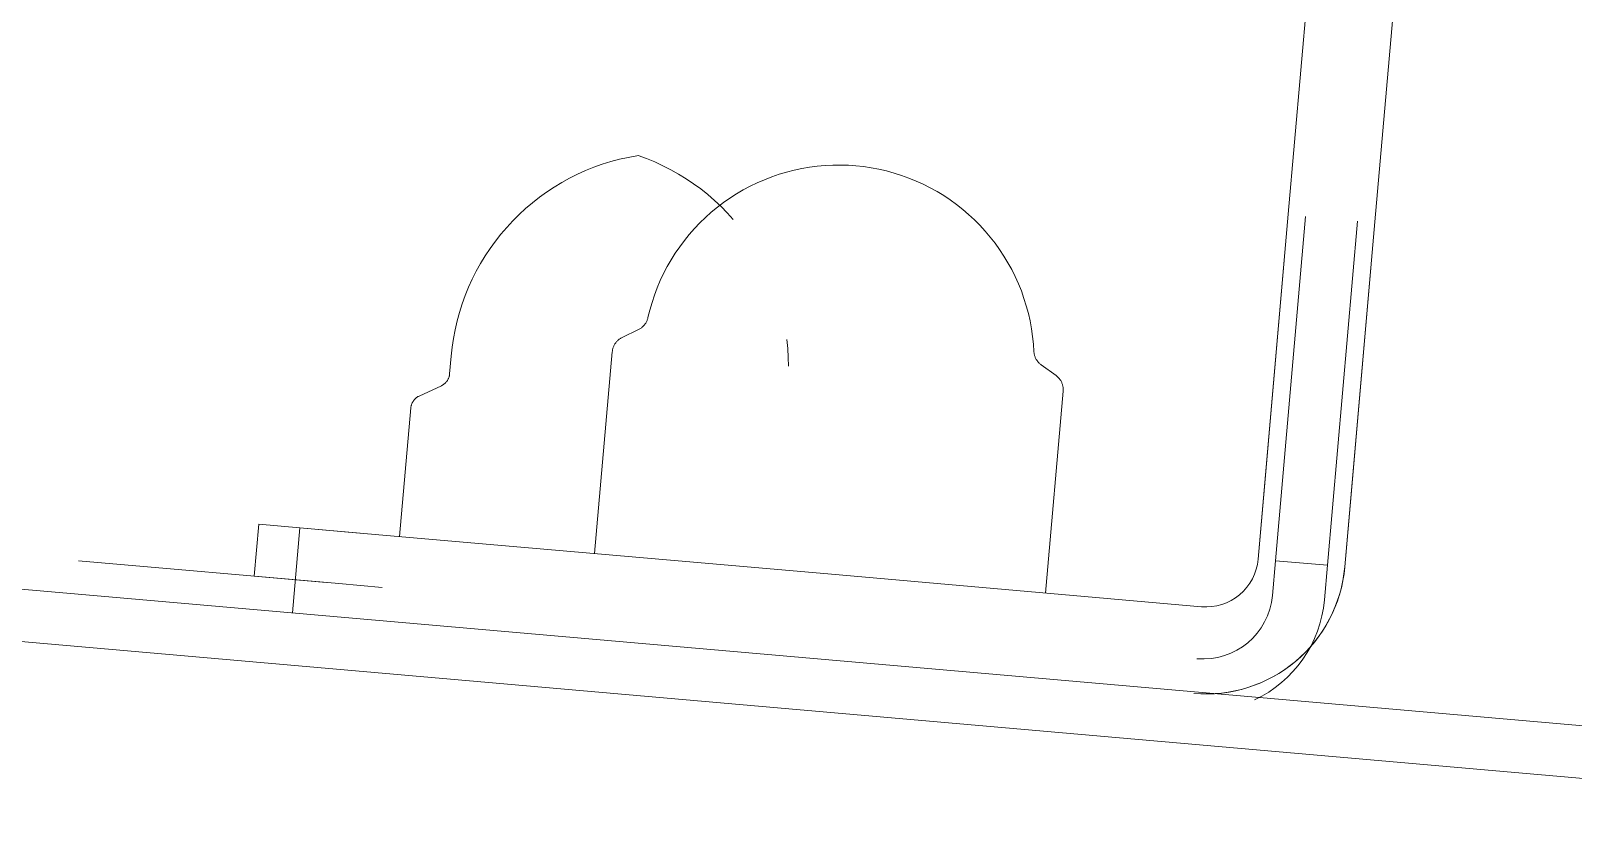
# Model space of a CAD drawing. Header units: metres. Extents: x 4238 to 4687, y -1 to 29.
# Drawn here: x 4650.6846 to 4650.7732, y 16.9318 to 16.977 of the extents above; entities that cross this region are included whole.
import ezdxf

# ---------------------------------------------------------------- set-up
doc = ezdxf.new("R2010")
doc.units = ezdxf.units.M
doc.layers.add('Q-SPCQ', color=91, linetype='Continuous', lineweight=5)

# ---------------------------------------------------------------- blocks, each defined once
blk = doc.blocks.new('Static Line_Sayfa_Metal Deck_Pan Mount - Up to 15 _ pitch - Max 2 Users-1845519-SECTION - GRID A9-A10')
at = {"layer": 'Q-SPCQ'}
for p, q in [((4567.680667841567, 16.96642438832495), (4567.684706167688, 17.01258266711245)), ((4567.689687141178, 17.01214688839871), (4567.685648815057, 16.96598860961121)), ((4567.680667841567, 16.96642438832496), (4567.678933939083, 16.94660579224604)), ((4567.680667841567, 16.96642438832493), (4567.679296977969, 16.95075534571197)), ((4567.679930133781, 16.94651863650357), (4567.68165965876, 16.96628719746796)), ((4567.684648242855, 16.9660257302397), (4567.682918717876, 16.94625716927517)), ((4567.683914912573, 16.9461700135323), (4567.685648815057, 16.96598860961121)), ((4567.684277951459, 16.95031956699829), (4567.685648815056, 16.96598860961127)), ((4567.64334385632, 16.95980326764915), (4567.642389505989, 16.95933779989227)), ((4567.64334385632, 16.95980326764915), (4567.64238950599, 16.95933779989227)), ((4567.632573913193, 16.95827345850124), (4567.632484391154, 16.95725021691218)), ((4567.632573913193, 16.95827345850122), (4567.632484391154, 16.95725021691218)), ((4567.632573913194, 16.95827345850121), (4567.632484391155, 16.95725021691215)), ((4567.632573913194, 16.95827345850122), (4567.632484391156, 16.95725021691217)), ((4567.632573913193, 16.95827345850127), (4567.632484391153, 16.9572502169122)), ((4567.641831682438, 16.95852616158873), (4567.640817073327, 16.94692912637623)), ((4567.641831682438, 16.95852616158873), (4567.640817073327, 16.94692912637623)), ((4567.667324335143, 16.95715628501439), (4567.666465311166, 16.95778040246581)), ((4567.667324335143, 16.95715628501439), (4567.666465311166, 16.95778040246581)), ((4567.632010718322, 16.95657374200074), (4567.630730813157, 16.95597691242067)), ((4567.632010718322, 16.95657374200074), (4567.630730813157, 16.95597691242067)), ((4567.632010718324, 16.95657374200073), (4567.630730813158, 16.95597691242066)), ((4567.632010718324, 16.95657374200075), (4567.630730813159, 16.95597691242067)), ((4567.632010718321, 16.95657374200079), (4567.630730813155, 16.95597691242069)), ((4567.666718135478, 16.94466307706476), (4567.667732744589, 16.95626011227728)), ((4567.666718135477, 16.94466307706476), (4567.667732744589, 16.95626011227727)), ((4567.63025640283, 16.95529938425948), (4567.629609882974, 16.94790962848227)), ((4567.678933939082, 16.94660579224604), (4567.679296977968, 16.95075534571195)), ((4567.684277951459, 16.95031956699821), (4567.683914912573, 16.94617001353228)), ((4567.621515801053, 16.94861776889207), (4567.621254333825, 16.94562918479778)), ((4567.621515801053, 16.94861776889207), (4567.621254333825, 16.94562918479778)), ((4567.621515801055, 16.94861776889206), (4567.621254333825, 16.94562918479777)), ((4567.621515801055, 16.94861776889206), (4567.621254333826, 16.94562918479779)), ((4567.621515801052, 16.94861776889209), (4567.621254333823, 16.94562918479782)), ((4567.621515801052, 16.94861776889207), (4567.627314902154, 16.94811041328713)), ((4567.621515801052, 16.94861776889207), (4567.627314902154, 16.94811041328713)), ((4567.621515801053, 16.94861776889207), (4567.627314902154, 16.9481104132871)), ((4567.621515801053, 16.94861776889207), (4567.627314902154, 16.9481104132871)), ((4567.621515801053, 16.948617768892), (4567.627314902154, 16.9481104132871)), ((4567.621515801053, 16.948617768892), (4567.627314902155, 16.94811041328708)), ((4567.621515801055, 16.94861776889215), (4567.627314902155, 16.94811041328716)), ((4567.621515801055, 16.94861776889201), (4567.627314902154, 16.94811041328716)), ((4567.621515801053, 16.9486177688921), (4567.627314902153, 16.94811041328718)), ((4567.621515801053, 16.9486177688921), (4567.627314902154, 16.9481104132872)), ((4567.623881763459, 16.94841077400293), (4567.623453628725, 16.94351717160054)), ((4567.628862736948, 16.9479749952893), (4567.623881763458, 16.94841077400292)), ((4567.62886273695, 16.94797499528923), (4567.623881763458, 16.94841077400297)), ((4567.628862736949, 16.94797499528915), (4567.653767604401, 16.94579610172046)), ((4567.725434268202, 16.93459502174706), (4567.581244671132, 16.94720997688908)), ((4567.626110782978, 16.94520430055173), (4567.611167862507, 16.94651163669297)), ((4567.626110782979, 16.94520430055179), (4567.611167862508, 16.94651163669292)), ((4567.626110782979, 16.94520430055184), (4567.611167862508, 16.94651163669296)), ((4567.626110782979, 16.94520430055172), (4567.611167862508, 16.9465116366929)), ((4567.62611078298, 16.94520430055186), (4567.611167862508, 16.94651163669303)), ((4567.62611078298, 16.94520430055183), (4567.611167862508, 16.94651163669305)), ((4567.62611078298, 16.94520430055178), (4567.611167862509, 16.94651163669296)), ((4567.62611078298, 16.94520430055164), (4567.611167862508, 16.94651163669301)), ((4567.626110782979, 16.94520430055175), (4567.611167862508, 16.94651163669288)), ((4567.626110782979, 16.94520430055175), (4567.611167862507, 16.9465116366929)), ((4567.679930133781, 16.94651863650344), (4567.679755822296, 16.94452624710727)), ((4567.679755822296, 16.94452624710727), (4567.679930133781, 16.94651863650344)), ((4567.679930133782, 16.94651863650344), (4567.679755822297, 16.94452624710727)), ((4567.679755822296, 16.94452624710727), (4567.679930133781, 16.94651863650344)), ((4567.679930133782, 16.94651863650343), (4567.679755822298, 16.94452624710726)), ((4567.679755822297, 16.94452624710726), (4567.679930133782, 16.94651863650344)), ((4567.679930133783, 16.94651863650343), (4567.679755822298, 16.94452624710726)), ((4567.679755822298, 16.94452624710726), (4567.679930133783, 16.94651863650343)), ((4567.67993013378, 16.94651863650346), (4567.679755822295, 16.94452624710729)), ((4567.679755822295, 16.94452624710729), (4567.679930133781, 16.94651863650346)), ((4567.682918717875, 16.94625716927522), (4567.67993013378, 16.94651863650346)), ((4567.625384846568, 16.94526781175799), (4567.621254333825, 16.9456291847977)), ((4567.625384846568, 16.94526781175799), (4567.621254333825, 16.9456291847977)), ((4567.625384846569, 16.94526781175826), (4567.621254333824, 16.94562918479788)), ((4567.625384846569, 16.94526781175826), (4567.621254333824, 16.94562918479788)), ((4567.625384846567, 16.94526781175833), (4567.621254333826, 16.94562918479783)), ((4567.625384846567, 16.94526781175833), (4567.621254333826, 16.94562918479783)), ((4567.625384846568, 16.94526781175824), (4567.621254333826, 16.94562918479768)), ((4567.625384846568, 16.94526781175824), (4567.621254333825, 16.94562918479774)), ((4567.62538484657, 16.94526781175787), (4567.621254333823, 16.94562918479777)), ((4567.625384846569, 16.94526781175803), (4567.621254333823, 16.94562918479777)), ((4567.653767604401, 16.94579610172046), (4567.675683887759, 16.94387867538001)), ((4567.68274440639, 16.94426477987903), (4567.682918717876, 16.9462571692752)), ((4567.682918717876, 16.94625716927521), (4567.68274440639, 16.94426477987903)), ((4567.682744406391, 16.94426477987902), (4567.682918717876, 16.9462571692752)), ((4567.682918717876, 16.9462571692752), (4567.68274440639, 16.94426477987903)), ((4567.682744406392, 16.94426477987902), (4567.682918717876, 16.9462571692752)), ((4567.682918717876, 16.9462571692752), (4567.682744406391, 16.94426477987902)), ((4567.682744406392, 16.94426477987902), (4567.682918717877, 16.94625716927519)), ((4567.682918717877, 16.94625716927519), (4567.682744406392, 16.94426477987902)), ((4567.682744406389, 16.94426477987905), (4567.682918717875, 16.94625716927522)), ((4567.682918717876, 16.94625716927522), (4567.68274440639, 16.94426477987905)), ((4567.628601269721, 16.94498641119509), (4567.626110782977, 16.94520430055192)), ((4567.583075833015, 16.9440383114706), (4567.723080171863, 16.931789518977))]:
    blk.add_line(p, q, dxfattribs=at)
at = {"layer": 'Q-SPCQ', "flags": 128}
for points in [[(4567.632573913193, 16.95827345850124), (4567.63262870842, 16.95878233055818), (4567.63270380927, 16.95928860434712), (4567.632799095601, 16.95979146993801), (4567.632914414972, 16.96029012285316), (4567.633049582898, 16.96078376535429), (4567.633204383139, 16.96127160771872), (4567.633378568048, 16.96175286950269), (4567.633571858966, 16.96222678079004), (4567.633783946669, 16.96269258342381), (4567.63401449186, 16.96314953221914), (4567.634263125719, 16.96359689615543), (4567.634529450484, 16.96403395954587), (4567.63481304009, 16.96446002318218), (4567.635113440856, 16.96487440545348), (4567.635430172205, 16.96527644343654), (4567.635762727435, 16.96566549395632), (4567.636110574526, 16.96604093461501), (4567.636473156998, 16.96640216478762), (4567.636849894799, 16.96674860658295), (4567.637240185223, 16.96707970576806), (4567.637643403896, 16.96739493265481), (4567.638058905748, 16.9676937829475), (4567.638486026069, 16.96797577854935), (4567.638924081554, 16.9682404683276), (4567.639372371411, 16.96848742883507), (4567.639830178468, 16.96871626498758), (4567.640296770335, 16.96892661069615), (4567.640771400563, 16.96911812945251), (4567.641253309845, 16.9692905148675), (4567.641741727228, 16.96944349116123), (4567.64223587135, 16.96957681360426), (4567.642734951685, 16.9696902689091), (4567.643238169811, 16.9697836755715), (4567.643319649846, 16.9697968502545)], [(4567.632573913193, 16.95827345850122), (4567.63262870842, 16.95878233055816), (4567.632703809271, 16.95928860434712), (4567.632799095602, 16.95979146993801), (4567.632914414972, 16.96029012285316), (4567.633049582898, 16.96078376535429), (4567.633204383139, 16.96127160771871), (4567.633378568049, 16.96175286950269), (4567.633571858966, 16.96222678079004), (4567.633783946669, 16.9626925834238), (4567.63401449186, 16.96314953221913), (4567.63426312572, 16.96359689615545), (4567.634529450484, 16.96403395954585), (4567.63481304009, 16.96446002318216), (4567.635113440856, 16.96487440545348), (4567.635430172205, 16.96527644343653), (4567.635762727435, 16.9656654939563), (4567.636110574526, 16.96604093461499), (4567.636473156998, 16.96640216478761), (4567.636849894799, 16.96674860658294), (4567.637240185224, 16.96707970576804), (4567.637643403896, 16.9673949326548), (4567.638058905749, 16.9676937829475), (4567.638486026069, 16.96797577854934), (4567.638924081554, 16.96824046832758), (4567.639372371411, 16.96848742883505), (4567.639830178468, 16.96871626498758), (4567.640296770335, 16.96892661069617), (4567.640771400563, 16.96911812945251), (4567.641253309845, 16.96929051486749), (4567.641741727228, 16.96944349116123), (4567.642235871351, 16.96957681360423), (4567.642734951686, 16.9696902689091), (4567.643238169812, 16.9697836755715), (4567.643319649847, 16.9697968502545)], [(4567.632573913194, 16.95827345850121), (4567.632628708421, 16.95878233055816), (4567.632703809271, 16.95928860434711), (4567.632799095602, 16.959791469938), (4567.632914414973, 16.96029012285315), (4567.633049582899, 16.96078376535426), (4567.633204383141, 16.96127160771871), (4567.633378568049, 16.96175286950266), (4567.633571858967, 16.96222678079003), (4567.63378394667, 16.9626925834238), (4567.634014491862, 16.96314953221913), (4567.63426312572, 16.96359689615542), (4567.634529450484, 16.96403395954584), (4567.634813040091, 16.96446002318215), (4567.635113440858, 16.96487440545345), (4567.635430172206, 16.96527644343651), (4567.635762727435, 16.96566549395629), (4567.636110574526, 16.96604093461499), (4567.636473156999, 16.96640216478761), (4567.636849894799, 16.96674860658294), (4567.637240185225, 16.96707970576803), (4567.637643403897, 16.9673949326548), (4567.638058905749, 16.96769378294749), (4567.63848602607, 16.96797577854934), (4567.638924081554, 16.96824046832758), (4567.639372371411, 16.96848742883504), (4567.63983017847, 16.96871626498758), (4567.640296770335, 16.96892661069616), (4567.640771400564, 16.96911812945249), (4567.641253309846, 16.96929051486748), (4567.641741727229, 16.9694434911612), (4567.642235871351, 16.96957681360425), (4567.642734951686, 16.96969026890908), (4567.643238169812, 16.96978367557147), (4567.643319649847, 16.96979685025449)], [(4567.632573913194, 16.95827345850122), (4567.632628708421, 16.95878233055817), (4567.632703809272, 16.9592886043471), (4567.632799095602, 16.959791469938), (4567.632914414973, 16.96029012285316), (4567.6330495829, 16.96078376535428), (4567.633204383141, 16.96127160771871), (4567.63337856805, 16.96175286950269), (4567.633571858968, 16.96222678079003), (4567.633783946671, 16.96269258342381), (4567.634014491862, 16.96314953221914), (4567.634263125721, 16.96359689615545), (4567.634529450484, 16.96403395954586), (4567.634813040091, 16.96446002318217), (4567.635113440858, 16.96487440545349), (4567.635430172207, 16.96527644343652), (4567.635762727436, 16.96566549395631), (4567.636110574527, 16.966040934615), (4567.636473157, 16.96640216478761), (4567.636849894799, 16.96674860658295), (4567.637240185225, 16.96707970576804), (4567.637643403898, 16.96739493265481), (4567.638058905751, 16.96769378294749), (4567.63848602607, 16.96797577854935), (4567.638924081555, 16.96824046832759), (4567.639372371412, 16.96848742883506), (4567.63983017847, 16.96871626498759), (4567.640296770336, 16.96892661069616), (4567.640771400565, 16.9691181294525), (4567.641253309846, 16.9692905148675), (4567.64174172723, 16.96944349116122), (4567.642235871351, 16.96957681360425), (4567.642734951687, 16.9696902689091), (4567.643238169813, 16.96978367557149), (4567.643319649848, 16.96979685025453)], [(4567.632573913193, 16.95827345850127), (4567.632628708418, 16.9587823305582), (4567.63270380927, 16.95928860434714), (4567.632799095601, 16.95979146993803), (4567.632914414971, 16.96029012285317), (4567.633049582898, 16.96078376535432), (4567.633204383139, 16.96127160771874), (4567.633378568047, 16.96175286950272), (4567.633571858965, 16.96222678079005), (4567.633783946668, 16.96269258342382), (4567.63401449186, 16.96314953221916), (4567.634263125718, 16.96359689615548), (4567.634529450483, 16.96403395954589), (4567.634813040089, 16.96446002318221), (4567.635113440855, 16.96487440545352), (4567.635430172205, 16.96527644343655), (4567.635762727434, 16.96566549395633), (4567.636110574525, 16.96604093461503), (4567.636473156997, 16.96640216478765), (4567.636849894798, 16.96674860658296), (4567.637240185223, 16.96707970576808), (4567.637643403894, 16.96739493265484), (4567.638058905748, 16.9676937829475), (4567.638486026068, 16.96797577854938), (4567.638924081553, 16.96824046832762), (4567.639372371409, 16.96848742883509), (4567.639830178467, 16.9687162649876), (4567.640296770334, 16.96892661069619), (4567.640771400562, 16.96911812945253), (4567.641253309844, 16.96929051486751), (4567.641741727228, 16.96944349116125), (4567.64223587135, 16.96957681360427), (4567.642734951684, 16.96969026890912), (4567.643238169811, 16.96978367557153), (4567.643319649846, 16.96979685025452)], [(4567.643319649846, 16.9697968502545), (4567.643800150064, 16.96962057538774), (4567.644273216817, 16.96942522663834), (4567.644738093301, 16.96921111652261), (4567.645194035814, 16.96897858757104), (4567.645640314941, 16.96872801178036), (4567.646076216735, 16.9684597900184), (4567.646501043844, 16.96817435138274), (4567.646914116634, 16.96787215251431), (4567.647314774281, 16.96755367686685), (4567.647702375815, 16.96721943393342), (4567.648076301156, 16.96686995843147), (4567.648435952104, 16.96650580944719), (4567.648780753294, 16.96612756954132)], [(4567.643319649847, 16.9697968502545), (4567.643800150064, 16.96962057538775), (4567.644273216818, 16.96942522663833), (4567.644738093301, 16.9692111165226), (4567.645194035813, 16.96897858757102), (4567.645640314941, 16.96872801178036), (4567.646076216735, 16.96845979001839), (4567.646501043844, 16.96817435138272), (4567.646914116635, 16.96787215251431), (4567.647314774282, 16.96755367686684), (4567.647702375815, 16.96721943393341), (4567.648076301156, 16.96686995843147), (4567.648435952104, 16.96650580944719), (4567.648780753294, 16.96612756954131)], [(4567.643319649847, 16.96979685025449), (4567.643800150065, 16.96962057538773), (4567.644273216818, 16.96942522663833), (4567.644738093302, 16.96921111652258), (4567.645194035815, 16.96897858757102), (4567.645640314942, 16.96872801178034), (4567.646076216736, 16.96845979001838), (4567.646501043845, 16.96817435138271), (4567.646914116635, 16.96787215251431), (4567.647314774282, 16.96755367686682), (4567.647702375815, 16.96721943393341), (4567.648076301157, 16.96686995843145), (4567.648435952104, 16.96650580944717), (4567.648780753295, 16.96612756954131)], [(4567.643319649848, 16.96979685025453), (4567.643800150065, 16.96962057538776), (4567.644273216818, 16.96942522663834), (4567.644738093303, 16.96921111652259), (4567.645194035816, 16.96897858757103), (4567.645640314943, 16.96872801178037), (4567.646076216736, 16.96845979001839), (4567.646501043845, 16.96817435138273), (4567.646914116637, 16.96787215251432), (4567.647314774283, 16.96755367686683), (4567.647702375816, 16.96721943393342), (4567.648076301157, 16.96686995843146), (4567.648435952105, 16.96650580944718), (4567.648780753296, 16.9661275695413)], [(4567.643319649846, 16.96979685025452), (4567.643800150064, 16.96962057538778), (4567.644273216816, 16.96942522663835), (4567.644738093301, 16.96921111652263), (4567.645194035812, 16.96897858757105), (4567.64564031494, 16.96872801178038), (4567.646076216734, 16.96845979001842), (4567.646501043842, 16.96817435138275), (4567.646914116634, 16.96787215251433), (4567.647314774281, 16.96755367686686), (4567.647702375813, 16.96721943393343), (4567.648076301155, 16.96686995843149), (4567.648435952103, 16.96650580944721), (4567.648780753293, 16.96612756954135)], [(4567.643881141579, 16.96048275693641), (4567.64398838433, 16.96091890727305), (4567.644112982658, 16.96135042016974), (4567.644254737236, 16.96177660529792), (4567.644413421284, 16.96219678085228), (4567.644588780942, 16.96261027464159), (4567.644780535674, 16.963016425164), (4567.64498837871, 16.96341458266525), (4567.645211977548, 16.96380411017835), (4567.645450974476, 16.96418438454234), (4567.645704987151, 16.96455479739936), (4567.645973609207, 16.96491475616785), (4567.646256410904, 16.96526368499059), (4567.646552939822, 16.96560102565588), (4567.646862721577, 16.96592623849063), (4567.647185260585, 16.96623880322364), (4567.647520040851, 16.96653821981807), (4567.647866526799, 16.9668240092712), (4567.648224164125, 16.96709571438092), (4567.648592380686, 16.96735290047695), (4567.648970587414, 16.96759515611643), (4567.649358179258, 16.96782209374202), (4567.649754536154, 16.96803335030193), (4567.650159024017, 16.96822858783072), (4567.650570995752, 16.96840749399002), (4567.650989792291, 16.9685697825681), (4567.651414743648, 16.96871519393787), (4567.651845169996, 16.96884349547216), (4567.65228038274, 16.96895448191588), (4567.652719685635, 16.96904797571442), (4567.653162375889, 16.96912382729762), (4567.653607745293, 16.96918191531912), (4567.65405508135, 16.96922214685049), (4567.654503668417, 16.9692444575299), (4567.654952788852, 16.96924881166497), (4567.655401724157, 16.96923520229002), (4567.655815764356, 16.96920667712567)], [(4567.643881141579, 16.96048275693641), (4567.64398838433, 16.96091890727305), (4567.644112982659, 16.96135042016974), (4567.644254737236, 16.96177660529791), (4567.644413421284, 16.96219678085228), (4567.644588780942, 16.96261027464159), (4567.644780535674, 16.963016425164), (4567.644988378711, 16.96341458266525), (4567.645211977548, 16.96380411017835), (4567.645450974476, 16.96418438454234), (4567.645704987151, 16.96455479739936), (4567.645973609207, 16.96491475616785), (4567.646256410905, 16.96526368499059), (4567.646552939822, 16.96560102565588), (4567.646862721577, 16.96592623849063), (4567.647185260585, 16.96623880322364), (4567.647520040851, 16.96653821981807), (4567.6478665268, 16.9668240092712), (4567.648224164125, 16.96709571438092), (4567.648592380686, 16.96735290047695), (4567.648970587414, 16.96759515611643), (4567.649358179258, 16.96782209374202), (4567.649754536154, 16.96803335030193), (4567.650159024018, 16.96822858783072), (4567.650570995752, 16.96840749399002), (4567.650989792291, 16.9685697825681), (4567.651414743648, 16.96871519393785), (4567.651845169996, 16.96884349547216), (4567.652280382741, 16.96895448191588), (4567.652719685635, 16.96904797571442), (4567.653162375889, 16.96912382729762), (4567.653607745293, 16.96918191531912), (4567.654055081349, 16.96922214685049), (4567.654503668417, 16.9692444575299), (4567.654952788852, 16.96924881166497), (4567.655401724157, 16.96923520229002), (4567.655815764357, 16.96920667712567)], [(4567.655815764356, 16.96920667712567), (4567.656262324442, 16.96915859163799), (4567.65670660442, 16.96909268697312), (4567.657147893538, 16.96900906856443), (4567.657585485827, 16.96890787018356), (4567.658018681233, 16.9687892537263), (4567.658446786735, 16.96865340895372), (4567.658869117457, 16.96850055318845), (4567.659284997759, 16.96833093096709), (4567.659693762322, 16.96814481364905), (4567.660094757208, 16.96794249898233), (4567.660487340913, 16.96772431062722), (4567.660870885386, 16.96749059763853), (4567.661244777038, 16.96724173390723), (4567.66160841772, 16.96697811756217), (4567.661961225687, 16.96670017033327), (4567.662302636521, 16.96640833687681), (4567.662632104037, 16.96610308406406), (4567.662949101157, 16.96578490023442), (4567.663253120754, 16.96545429441415), (4567.663543676461, 16.96511179550198), (4567.663820303451, 16.96475795142314), (4567.664082559179, 16.96439332825269), (4567.664330024094, 16.96401850930993), (4567.664562302302, 16.96363409422517), (4567.66477902221, 16.96324069798054), (4567.664979837111, 16.96283894992617), (4567.665164425744, 16.96242949277318), (4567.665332492807, 16.9620129815657), (4567.66548376943, 16.96159008263282), (4567.665618013599, 16.96116147252258), (4567.665735010554, 16.9607278369198), (4567.665834573126, 16.96028986954885), (4567.665916542033, 16.95984827106415), (4567.665980786148, 16.95940374792906), (4567.666027202687, 16.95895701128575), (4567.666054180554, 16.95854286739015)], [(4567.655815764357, 16.96920667712567), (4567.656262324442, 16.96915859163799), (4567.65670660442, 16.96909268697312), (4567.657147893538, 16.96900906856443), (4567.657585485827, 16.96890787018356), (4567.658018681233, 16.9687892537263), (4567.658446786736, 16.96865340895372), (4567.658869117457, 16.96850055318845), (4567.65928499776, 16.96833093096709), (4567.659693762322, 16.96814481364905), (4567.660094757209, 16.96794249898233), (4567.660487340912, 16.96772431062722), (4567.660870885386, 16.96749059763853), (4567.661244777038, 16.96724173390723), (4567.66160841772, 16.96697811756217), (4567.661961225687, 16.96670017033327), (4567.662302636521, 16.96640833687681), (4567.662632104038, 16.96610308406406), (4567.662949101157, 16.96578490023441), (4567.663253120754, 16.96545429441415), (4567.663543676461, 16.96511179550198), (4567.663820303451, 16.96475795142314), (4567.664082559179, 16.96439332825269), (4567.664330024093, 16.96401850930993), (4567.664562302302, 16.96363409422517), (4567.66477902221, 16.96324069798054), (4567.664979837112, 16.96283894992617), (4567.665164425744, 16.96242949277318), (4567.665332492807, 16.9620129815657), (4567.66548376943, 16.96159008263282), (4567.6656180136, 16.96116147252258), (4567.665735010554, 16.9607278369198), (4567.665834573126, 16.96028986954885), (4567.665916542034, 16.95984827106415), (4567.665980786148, 16.95940374792906), (4567.666027202687, 16.95895701128575), (4567.666054180555, 16.95854286739015)], [(4567.64334385632, 16.95980326764915), (4567.643379447845, 16.9598215167588), (4567.643414281131, 16.95984117455252), (4567.643448300452, 16.95986220958202), (4567.643481451385, 16.95988458819577), (4567.643513680894, 16.95990827459269), (4567.64354493742, 16.95993323087964), (4567.643575170959, 16.95995941713193), (4567.643604333142, 16.95998679145707), (4567.643632377321, 16.960015310062), (4567.643659258624, 16.96004492732307), (4567.643684934053, 16.96007559585895), (4567.643709362527, 16.96010726660652), (4567.643732504972, 16.96013988889933), (4567.64375432436, 16.96017341054874), (4567.643774785786, 16.96020777792716), (4567.643793856517, 16.9602429360542), (4567.643811506044, 16.96027882868432), (4567.643827706131, 16.96031539839696), (4567.643842430859, 16.9603525866884), (4567.643855656675, 16.9603903340653), (4567.64386736242, 16.96042858013991), (4567.643877529365, 16.96046726372665), (4567.643881141579, 16.96048275693641)], [(4567.64334385632, 16.95980326764915), (4567.643379447844, 16.9598215167588), (4567.643414281131, 16.95984117455252), (4567.643448300452, 16.95986220958202), (4567.643481451385, 16.95988458819577), (4567.643513680894, 16.95990827459269), (4567.64354493742, 16.95993323087964), (4567.643575170959, 16.95995941713193), (4567.643604333143, 16.95998679145707), (4567.643632377321, 16.960015310062), (4567.643659258624, 16.96004492732307), (4567.643684934053, 16.96007559585895), (4567.643709362528, 16.96010726660652), (4567.643732504972, 16.96013988889933), (4567.643754324359, 16.96017341054874), (4567.643774785786, 16.96020777792716), (4567.643793856517, 16.9602429360542), (4567.643811506044, 16.96027882868431), (4567.643827706131, 16.96031539839696), (4567.64384243086, 16.9603525866884), (4567.643855656675, 16.9603903340653), (4567.64386736242, 16.96042858013991), (4567.643877529366, 16.96046726372665), (4567.643881141579, 16.96048275693641)], [(4567.641831682438, 16.95852616158873), (4567.641835964588, 16.95856592903612), (4567.641841833586, 16.95860549343351), (4567.641849280043, 16.95864479148624), (4567.641858292048, 16.95868376032588), (4567.641868855181, 16.95872233761053), (4567.641880952545, 16.95876046162481), (4567.641894564786, 16.95879807137842), (4567.641909670128, 16.95883510670376), (4567.641926244405, 16.95887150835225), (4567.641944261102, 16.95890721808897), (4567.641963691397, 16.958942178786), (4567.641984504205, 16.95897633451365), (4567.642006666229, 16.95900963063005), (4567.642030142015, 16.95904201386854), (4567.642054894007, 16.95907343242282), (4567.642080882607, 16.95910383602994), (4567.642108066239, 16.95913317605054), (4567.642136401416, 16.95916140554692), (4567.642165842805, 16.95918847935788), (4567.642196343309, 16.95921435417109), (4567.642227854132, 16.95923898859242), (4567.642260324864, 16.95926234321196), (4567.642293703559, 16.95928438066739), (4567.642327936816, 16.95930506570341), (4567.642362969872, 16.95932436522842), (4567.642389505989, 16.95933779989227)], [(4567.641831682438, 16.95852616158873), (4567.641835964588, 16.95856592903612), (4567.641841833586, 16.9586054934335), (4567.641849280043, 16.95864479148623), (4567.641858292048, 16.95868376032588), (4567.641868855181, 16.95872233761053), (4567.641880952545, 16.9587604616248), (4567.641894564786, 16.95879807137841), (4567.641909670127, 16.95883510670376), (4567.641926244406, 16.95887150835225), (4567.641944261102, 16.95890721808897), (4567.641963691397, 16.958942178786), (4567.641984504205, 16.95897633451365), (4567.642006666229, 16.95900963063005), (4567.642030142015, 16.95904201386855), (4567.642054894008, 16.95907343242282), (4567.642080882607, 16.95910383602992), (4567.642108066239, 16.95913317605054), (4567.642136401416, 16.95916140554692), (4567.642165842805, 16.95918847935788), (4567.642196343309, 16.95921435417109), (4567.642227854132, 16.95923898859241), (4567.642260324864, 16.95926234321195), (4567.64229370356, 16.95928438066739), (4567.642327936816, 16.95930506570341), (4567.642362969873, 16.95932436522841), (4567.64238950599, 16.95933779989227)], [(4567.651859036041, 16.95921929994041), (4567.651909716465, 16.95871000161748), (4567.65193998985, 16.95819908400245), (4567.651949807763, 16.95768736445449)], [(4567.651859036041, 16.95921929994041), (4567.651909716465, 16.95871000161748), (4567.65193998985, 16.95819908400243), (4567.651949807763, 16.95768736445447)], [(4567.651859036042, 16.9592192999404), (4567.651909716466, 16.95871000161746), (4567.651939989851, 16.95819908400242), (4567.651949807764, 16.95768736445447)], [(4567.651859036042, 16.9592192999404), (4567.651909716466, 16.95871000161747), (4567.651939989852, 16.95819908400243), (4567.651949807765, 16.95768736445448)], [(4567.65185903604, 16.95921929994043), (4567.651909716465, 16.9587100016175), (4567.651939989849, 16.95819908400246), (4567.651949807762, 16.95768736445451)], [(4567.666054180554, 16.95854286739015), (4567.666056841167, 16.95850295864651), (4567.666061095575, 16.95846318822171), (4567.666066936972, 16.95842361973997), (4567.666074356016, 16.95838431650243), (4567.666083340835, 16.95834534138586), (4567.666093877056, 16.95830675674211), (4567.666105947823, 16.95826862429847), (4567.666119533825, 16.9582310050586), (4567.666134613329, 16.95819395920534), (4567.66615116221, 16.95815754600415), (4567.666169153993, 16.95812182370834), (4567.666188559895, 16.958086849466), (4567.666209348872, 16.95805267922841), (4567.666231487664, 16.9580193676607), (4567.666254940856, 16.95798696805428), (4567.666279670925, 16.95795553224159), (4567.666305638311, 16.95792511051322), (4567.66633280147, 16.95789575153744), (4567.666361116948, 16.95786750228239), (4567.666390539445, 16.95784040794081), (4567.666421021892, 16.9578145118579), (4567.666452515523, 16.95778985546183), (4567.666465311166, 16.95778040246581)], [(4567.666054180555, 16.95854286739015), (4567.666056841166, 16.95850295864651), (4567.666061095575, 16.95846318822171), (4567.666066936973, 16.95842361973997), (4567.666074356016, 16.95838431650243), (4567.666083340833, 16.95834534138586), (4567.666093877056, 16.95830675674211), (4567.666105947822, 16.95826862429847), (4567.666119533825, 16.9582310050586), (4567.666134613329, 16.95819395920534), (4567.66615116221, 16.95815754600415), (4567.666169153993, 16.95812182370834), (4567.666188559895, 16.95808684946598), (4567.666209348871, 16.95805267922841), (4567.666231487664, 16.9580193676607), (4567.666254940856, 16.95798696805428), (4567.666279670925, 16.95795553224157), (4567.666305638311, 16.95792511051322), (4567.666332801469, 16.95789575153744), (4567.666361116948, 16.95786750228239), (4567.666390539444, 16.95784040794081), (4567.666421021892, 16.9578145118579), (4567.666452515523, 16.95778985546183), (4567.666465311167, 16.95778040246581)], [(4567.632010718322, 16.95657374200074), (4567.632040369177, 16.95658829728028), (4567.632069414258, 16.95660402663506), (4567.632097807099, 16.9566209049015), (4567.632125502279, 16.95663890507793), (4567.632152455491, 16.95665799836796), (4567.632178623615, 16.95667815422636), (4567.632203964787, 16.95669934040807), (4567.632228438468, 16.95672152301974), (4567.632252005505, 16.95674466657389), (4567.632274628196, 16.95676873404578), (4567.632296270347, 16.95679368693257), (4567.632316897339, 16.95681948531501), (4567.632336476172, 16.95684608792117), (4567.632354975523, 16.95687345219254), (4567.632372365798, 16.95690153435216), (4567.632388619175, 16.9569302894745), (4567.632403709653, 16.95695967155757), (4567.632417613089, 16.95698963359626), (4567.632430307243, 16.95702012765773), (4567.632441771807, 16.95705110495796), (4567.632451988437, 16.95708251593988), (4567.632460940791, 16.95711431035264), (4567.632468614548, 16.95714643733194), (4567.632474997429, 16.9571788454815), (4567.632480079224, 16.95721148295513), (4567.632483851804, 16.9572442975399)], [(4567.632010718322, 16.95657374200074), (4567.632040369177, 16.95658829728028), (4567.632069414258, 16.95660402663506), (4567.632097807099, 16.95662090490147), (4567.632125502279, 16.95663890507792), (4567.632152455491, 16.95665799836795), (4567.632178623615, 16.95667815422635), (4567.632203964787, 16.95669934040807), (4567.632228438468, 16.95672152301973), (4567.632252005505, 16.95674466657388), (4567.632274628196, 16.95676873404576), (4567.632296270348, 16.95679368693257), (4567.632316897339, 16.956819485315), (4567.632336476172, 16.95684608792116), (4567.632354975523, 16.95687345219253), (4567.632372365798, 16.95690153435216), (4567.632388619175, 16.9569302894745), (4567.632403709653, 16.95695967155757), (4567.63241761309, 16.95698963359624), (4567.632430307244, 16.95702012765771), (4567.632441771807, 16.95705110495795), (4567.632451988438, 16.95708251593988), (4567.632460940791, 16.95711431035264), (4567.632468614547, 16.95714643733194), (4567.632474997429, 16.95717884548148), (4567.632480079224, 16.95721148295513), (4567.632483851804, 16.9572442975399)], [(4567.632010718324, 16.95657374200073), (4567.632040369177, 16.95658829728027), (4567.632069414259, 16.95660402663505), (4567.6320978071, 16.95662090490147), (4567.632125502279, 16.95663890507792), (4567.632152455491, 16.95665799836794), (4567.632178623615, 16.95667815422635), (4567.632203964788, 16.95669934040806), (4567.63222843847, 16.95672152301973), (4567.632252005506, 16.95674466657386), (4567.632274628196, 16.95676873404576), (4567.632296270349, 16.95679368693256), (4567.63231689734, 16.95681948531499), (4567.632336476173, 16.95684608792116), (4567.632354975525, 16.95687345219253), (4567.632372365798, 16.95690153435213), (4567.632388619176, 16.95693028947449), (4567.632403709653, 16.95695967155756), (4567.63241761309, 16.95698963359623), (4567.632430307244, 16.95702012765771), (4567.632441771808, 16.95705110495793), (4567.632451988438, 16.95708251593987), (4567.632460940793, 16.95711431035262), (4567.632468614549, 16.95714643733193), (4567.63247499743, 16.95717884548147), (4567.632480079224, 16.95721148295513), (4567.632483851805, 16.95724429753989)], [(4567.632010718324, 16.95657374200075), (4567.632040369178, 16.95658829728029), (4567.632069414259, 16.95660402663507), (4567.632097807101, 16.95662090490148), (4567.63212550228, 16.95663890507793), (4567.632152455492, 16.95665799836794), (4567.632178623616, 16.95667815422635), (4567.632203964788, 16.95669934040808), (4567.63222843847, 16.95672152301974), (4567.632252005506, 16.95674466657388), (4567.632274628198, 16.95676873404577), (4567.632296270349, 16.95679368693257), (4567.632316897341, 16.95681948531501), (4567.632336476174, 16.95684608792117), (4567.632354975525, 16.95687345219254), (4567.632372365799, 16.95690153435215), (4567.632388619177, 16.95693028947449), (4567.632403709655, 16.95695967155758), (4567.632417613091, 16.95698963359625), (4567.632430307245, 16.95702012765772), (4567.632441771809, 16.95705110495794), (4567.632451988439, 16.95708251593989), (4567.632460940793, 16.95711431035263), (4567.632468614549, 16.95714643733193), (4567.63247499743, 16.95717884548149), (4567.632480079225, 16.95721148295512), (4567.632483851806, 16.9572442975399)], [(4567.632010718322, 16.95657374200079), (4567.632040369175, 16.95658829728032), (4567.632069414256, 16.95660402663508), (4567.632097807098, 16.95662090490153), (4567.632125502278, 16.95663890507796), (4567.632152455489, 16.95665799836797), (4567.632178623613, 16.95667815422637), (4567.632203964786, 16.95669934040809), (4567.632228438467, 16.95672152301976), (4567.632252005504, 16.9567446665739), (4567.632274628195, 16.9567687340458), (4567.632296270347, 16.95679368693259), (4567.632316897339, 16.95681948531502), (4567.632336476171, 16.95684608792118), (4567.632354975523, 16.95687345219255), (4567.632372365796, 16.95690153435218), (4567.632388619173, 16.95693028947454), (4567.632403709652, 16.95695967155759), (4567.632417613089, 16.95698963359629), (4567.632430307242, 16.95702012765775), (4567.632441771806, 16.95705110495797), (4567.632451988437, 16.9570825159399), (4567.632460940791, 16.95711431035266), (4567.632468614547, 16.95714643733196), (4567.632474997428, 16.95717884548151), (4567.632480079224, 16.95721148295515), (4567.632483851803, 16.95724429753992)], [(4567.667324335143, 16.95715628501439), (4567.667356217029, 16.95713213274621), (4567.667387107579, 16.95710672486188), (4567.667416957375, 16.95708010200861), (4567.667445718665, 16.95705230677732), (4567.667473345437, 16.95702338363441), (4567.667499793492, 16.95699337885072), (4567.66752502052, 16.95696234042754), (4567.667548986164, 16.95693031801973), (4567.667571652082, 16.95689736285629), (4567.667592982017, 16.95686352765843), (4567.667612941841, 16.95682886655532), (4567.667631499626, 16.95679343499728), (4567.667648625681, 16.95675728966724), (4567.667664292611, 16.95672048839004), (4567.66767847535, 16.95668309003986), (4567.667691151209, 16.9566451544461), (4567.667702299911, 16.95660674229759), (4567.667711903617, 16.95656791504558), (4567.667719946964, 16.95652873480543), (4567.667726417088, 16.9564892642571), (4567.667731303635, 16.95644956654511), (4567.667734598788, 16.95640970517727), (4567.667736297276, 16.95636974392332), (4567.667736396381, 16.95632974671272), (4567.667734895945, 16.95628977753247), (4567.667732744589, 16.95626011227728)], [(4567.667324335143, 16.95715628501439), (4567.667356217029, 16.95713213274621), (4567.667387107578, 16.95710672486188), (4567.667416957375, 16.95708010200861), (4567.667445718665, 16.95705230677732), (4567.667473345437, 16.95702338363441), (4567.667499793492, 16.9569933788507), (4567.66752502052, 16.95696234042754), (4567.667548986164, 16.95693031801972), (4567.667571652082, 16.95689736285629), (4567.667592982017, 16.95686352765843), (4567.667612941842, 16.95682886655532), (4567.667631499626, 16.95679343499727), (4567.667648625682, 16.95675728966724), (4567.667664292611, 16.95672048839004), (4567.667678475351, 16.95668309003986), (4567.667691151209, 16.9566451544461), (4567.66770229991, 16.95660674229759), (4567.667711903618, 16.95656791504558), (4567.667719946964, 16.95652873480543), (4567.667726417088, 16.9564892642571), (4567.667731303635, 16.95644956654511), (4567.667734598788, 16.95640970517727), (4567.667736297275, 16.95636974392331), (4567.66773639638, 16.95632974671272), (4567.667734895945, 16.95628977753247), (4567.667732744589, 16.95626011227727)], [(4567.63025640283, 16.95529938425948), (4567.630259944635, 16.95533227627957), (4567.630264798938, 16.95536500035514), (4567.630270957971, 16.95539750413463), (4567.630278411883, 16.95542973561894), (4567.630287148747, 16.95546164324453), (4567.630297154587, 16.95549317596606), (4567.630308413396, 16.95552428333788), (4567.630320907163, 16.9555549155948), (4567.6303346159, 16.95558502373178), (4567.630349517674, 16.9556145595822), (4567.63036558865, 16.95564347589505), (4567.630382803113, 16.95567172641034), (4567.630401133526, 16.95569926593328), (4567.630420550564, 16.95572605040653), (4567.630441023163, 16.95575203698067), (4567.630462518574, 16.95577718408265), (4567.630485002404, 16.95580145148255), (4567.63050843869, 16.95582480035766), (4567.630532789933, 16.95584719335475), (4567.630558017178, 16.95586859464985), (4567.630584080069, 16.95588897000541), (4567.630610936909, 16.95590828682524), (4567.630638544733, 16.95592651420653), (4567.630666859374, 16.95594362298935), (4567.630695835535, 16.95595958580331), (4567.630725426861, 16.95597437711132)], [(4567.630264798938, 16.95536500035513), (4567.630270957971, 16.95539750413461), (4567.630278411883, 16.95542973561892), (4567.630287148747, 16.95546164324452), (4567.630297154587, 16.95549317596604), (4567.630308413397, 16.95552428333787), (4567.630320907163, 16.95555491559479), (4567.6303346159, 16.95558502373176), (4567.630349517675, 16.95561455958219), (4567.63036558865, 16.95564347589503), (4567.630382803114, 16.95567172641032), (4567.630401133527, 16.95569926593327), (4567.630420550564, 16.95572605040651), (4567.630441023164, 16.95575203698066), (4567.630462518575, 16.95577718408263), (4567.630485002405, 16.95580145148251), (4567.63050843869, 16.95582480035762), (4567.630532789933, 16.95584719335473), (4567.630558017179, 16.95586859464981), (4567.63058408007, 16.95588897000539), (4567.630610936909, 16.9559082868252), (4567.630638544732, 16.95592651420651), (4567.630666859373, 16.95594362298933), (4567.630695835536, 16.95595958580329), (4567.630725426861, 16.95597437711129)], [(4567.630264798939, 16.9553650003551), (4567.630270957972, 16.95539750413461), (4567.630278411883, 16.95542973561892), (4567.630287148748, 16.95546164324452), (4567.630297154587, 16.95549317596604), (4567.630308413397, 16.95552428333784), (4567.630320907165, 16.95555491559478), (4567.6303346159, 16.95558502373176), (4567.630349517676, 16.95561455958218), (4567.630365588651, 16.95564347589501), (4567.630382803114, 16.9556717264103), (4567.630401133527, 16.95569926593326), (4567.630420550566, 16.95572605040651), (4567.630441023165, 16.95575203698063), (4567.630462518575, 16.95577718408261), (4567.630485002406, 16.95580145148251), (4567.63050843869, 16.9558248003576), (4567.630532789933, 16.95584719335473), (4567.630558017179, 16.95586859464981), (4567.63058408007, 16.95588897000539), (4567.63061093691, 16.9559082868252), (4567.630638544733, 16.9559265142065), (4567.630666859375, 16.95594362298931), (4567.630695835536, 16.95595958580328), (4567.630725426862, 16.95597437711129)], [(4567.63026479894, 16.9553650003551), (4567.630270957973, 16.95539750413461), (4567.630278411884, 16.9554297356189), (4567.630287148749, 16.95546164324451), (4567.630297154588, 16.95549317596603), (4567.630308413398, 16.95552428333784), (4567.630320907165, 16.95555491559477), (4567.630334615901, 16.95558502373175), (4567.630349517677, 16.95561455958216), (4567.630365588651, 16.95564347589501), (4567.630382803114, 16.95567172641029), (4567.630401133528, 16.95569926593324), (4567.630420550566, 16.9557260504065), (4567.630441023166, 16.95575203698063), (4567.630462518575, 16.95577718408261), (4567.630485002406, 16.9558014514825), (4567.63050843869, 16.95582480035761), (4567.630532789934, 16.95584719335472), (4567.63055801718, 16.9558685946498), (4567.630584080071, 16.95588897000538), (4567.63061093691, 16.95590828682519), (4567.630638544734, 16.95592651420649), (4567.630666859375, 16.95594362298931), (4567.630695835538, 16.95595958580328), (4567.630725426863, 16.95597437711126)], [(4567.630264798941, 16.95536500035512), (4567.630270957973, 16.95539750413462), (4567.630278411885, 16.95542973561889), (4567.630287148749, 16.95546164324452), (4567.630297154589, 16.95549317596605), (4567.630308413399, 16.95552428333785), (4567.630320907166, 16.95555491559479), (4567.630334615902, 16.95558502373177), (4567.630349517677, 16.95561455958217), (4567.630365588652, 16.95564347589502), (4567.630382803116, 16.9556717264103), (4567.630401133529, 16.95569926593325), (4567.630420550567, 16.9557260504065), (4567.630441023166, 16.95575203698064), (4567.630462518576, 16.95577718408262), (4567.630485002407, 16.95580145148252), (4567.630508438691, 16.95582480035761), (4567.630532789934, 16.95584719335472), (4567.63055801718, 16.95586859464982), (4567.630584080071, 16.95588897000539), (4567.63061093691, 16.95590828682521), (4567.630638544734, 16.9559265142065), (4567.630666859377, 16.95594362298932), (4567.630695835538, 16.9559595858033), (4567.630725426864, 16.95597437711129)]]:
    blk.add_lwpolyline(points, dxfattribs=at)
at = {"layer": 'Q-SPCQ'}
for centre, radius, start, end in [((4567.675945354988, 16.94686725947428), 0.003000000000707713, 264.9999999965967, 354.9999999999933), ((4567.675945354988, 16.94686725947428), 0.00299999999980168, 264.9999999950942, 354.9999999999818), ((4567.675945354988, 16.94686725947428), 0.00800000000027149, 265.0000000042438, 355.0000000000282), ((4567.675945354988, 16.94686725947428), 0.008000000000350758, 264.999999997804, 354.9999999997993), ((4567.675771043503, 16.94487487007826), 0.004000000000588762, 265.0000000048069, 355.0000000000074), ((4567.675771043503, 16.94487487007826), 0.004000000000588762, 265.0000000048073, 355.0000000000533), ((4567.675771043504, 16.94487487007826), 0.004000000000588762, 265.0000000048073, 355.0000000000533), ((4567.675771043504, 16.94487487007826), 0.004000000000226217, 264.9999999953989, 354.9999999953989), ((4567.675771043504, 16.94487487007825), 0.003999999999969314, 265.000000002998, 355.000000002998), ((4567.675771043504, 16.94487487007825), 0.003999999999581464, 265.0000000089192, 355.0000000089192), ((4567.675771043505, 16.94487487007825), 0.004000000000588762, 265.0000000048073, 355.0000000000577), ((4567.675771043505, 16.94487487007825), 0.004000000000588762, 265.0000000048073, 355.0000000000533), ((4567.675771043503, 16.94487487007828), 0.004000000000225833, 264.9999999953504, 354.9999999953504), ((4567.675771043502, 16.94487487007828), 0.004000000000588762, 265.0000000048073, 355.0000000000577), ((4567.675771043503, 16.94487487007826), 0.007000000000832229, 295.0000000023795, 354.9999999996821), ((4567.675771043503, 16.94487487007826), 0.007000000000390441, 295.0000000037786, 354.9999999999964), ((4567.675771043504, 16.94487487007826), 0.006999999999623577, 294.9999999994241, 355.0000000005677), ((4567.675771043504, 16.94487487007826), 0.007000000000284004, 295.0000000020129, 354.9999999963012), ((4567.675771043504, 16.94487487007825), 0.007000000000447859, 294.9999999968399, 355.0000000006307), ((4567.675771043504, 16.94487487007825), 0.007000000000390441, 295.0000000037788, 355.0000000000226), ((4567.675771043505, 16.94487487007825), 0.007000000000447859, 294.9999999968399, 354.999999999982), ((4567.675771043505, 16.94487487007825), 0.007000000000390441, 294.9999999970196, 355.0000000000226), ((4567.675771043503, 16.94487487007828), 0.006999999999239208, 294.9999999938754, 355.0000000001643), ((4567.675771043502, 16.94487487007828), 0.007000000001296475, 295.0000000009258, 355.0000000000014)]:
    blk.add_arc(centre, radius, start, end, dxfattribs=at)

msp = doc.modelspace()

# ---------------------------------------------------------------- block references
at = {"layer": 'Q-SPCQ'}
msp.add_blockref('Static Line_Sayfa_Metal Deck_Pan Mount - Up to 15 _ pitch - Max 2 Users-1845519-SECTION - GRID A9-A10', (83.07616988963018, 0), dxfattribs=at)

doc.saveas('drawing.dxf')
